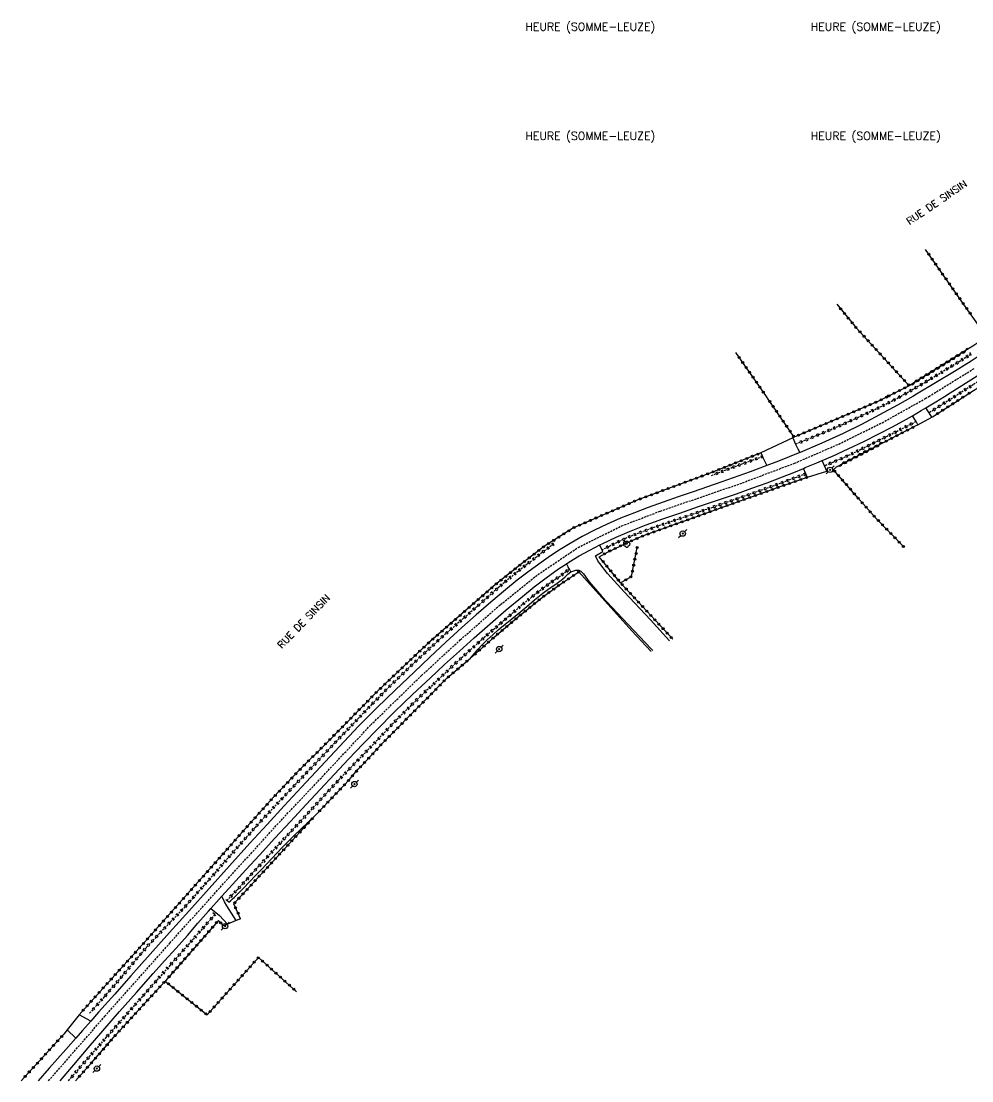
# Model space of a CAD drawing. Header units: millimetres. Extents: x 215000 to 216002, y 109000 to 110000.
# Drawn here: x 215320.5 to 215558, y 109000 to 109264.7 of the extents above; entities that cross this region are included whole.
import ezdxf
from ezdxf.enums import TextEntityAlignment as Align

# ---------------------------------------------------------------- set-up
doc = ezdxf.new("R2010")
doc.units = ezdxf.units.MM
doc.linetypes.add('DASHED', pattern=[0.75, 0.5, -0.25])
doc.layers.get('0').update_dxf_attribs({"linetype": 'CONTINUOUS'})
for name, color, linetype in [('W0001', 6, 'DASHED'), ('W0008', 7, 'CONTINUOUS'), ('W0017', 7, 'CONTINUOUS'), ('W0120', 7, 'CONTINUOUS'), ('W0211', 2, 'CONTINUOUS'), ('W0220', 5, 'DASHED'), ('W0300', 7, 'CONTINUOUS'), ('W0310', 3, 'CONTINUOUS'), ('W0322', 7, 'CONTINUOUS'), ('W0323', 7, 'CONTINUOUS'), ('W0330', 7, 'CONTINUOUS'), ('W0473', 7, 'CONTINUOUS'), ('W0980', 7, 'CONTINUOUS'), ('W0989', 7, 'CONTINUOUS')]:
    doc.layers.add(name, color=color, linetype=linetype)
doc.styles.get("Standard").update_dxf_attribs({"font": 'romans.shx', "width": 0.85})

# ---------------------------------------------------------------- blocks, each defined once
blk = doc.blocks.new('T300')
for p, q in [((-0.8, 0.51), (-0.86, 0.34)), ((-0.86, 0.34), (-0.86, 0.17)), ((-0.86, 0.17), (-0.74, 0.06)), ((-0.69, 0.63), (-0.8, 0.51)), ((-0.8, -0.06), (-0.74, 0.06)), ((-0.74, 0.06), (-0.69, 0.11)), ((-0.57, 0.69), (-0.69, 0.63)), ((-0.46, 0.69), (-0.57, 0.69)), ((-0.29, 0.63), (-0.46, 0.69)), ((-0.29, 0.63), (-0.17, 0.74)), ((-0.23, 0.57), (-0.29, 0.63)), ((-0.17, 0.74), (-0.06, 0.8)), ((-0.06, 0.8), (0.06, 0.8)), ((0.06, 0.8), (0.23, 0.74)), ((0.23, 0.74), (0.34, 0.63)), ((0.34, 0.63), (0.4, 0.51)), ((0.46, 0.46), (0.34, 0.46)), ((0.4, 0.51), (0.4, 0.46)), ((0.57, 0.4), (0.46, 0.46)), ((0.57, 0.4), (0.69, 0.29)), ((0.69, 0.29), (0.74, 0.17)), ((0.74, 0.06), (0.69, -0.17)), ((0.74, 0.17), (0.74, 0.06)), ((-0.8, -0.17), (-0.8, -0.06)), ((-0.8, -0.23), (-0.8, -0.17)), ((-0.74, -0.34), (-0.8, -0.23)), ((-0.69, -0.4), (-0.74, -0.34)), ((-0.51, -0.46), (-0.69, -0.4)), ((-0.4, -0.46), (-0.51, -0.46)), ((-0.4, -0.46), (-0.34, -0.46)), ((-0.34, -0.46), (-0.34, -0.4)), ((-0.34, -0.51), (-0.34, -0.46)), ((-0.29, -0.63), (-0.34, -0.51)), ((-0.17, -0.74), (-0.29, -0.63)), ((-0.06, -0.8), (-0.17, -0.74)), ((0.06, -0.8), (-0.06, -0.8)), ((0.17, -0.74), (0.06, -0.8)), ((0.23, -0.69), (0.17, -0.74)), ((0.29, -0.46), (0.23, -0.46)), ((0.29, -0.63), (0.23, -0.69)), ((0.46, -0.4), (0.29, -0.46)), ((0.34, -0.51), (0.29, -0.63)), ((0.34, -0.51), (0.34, -0.46)), ((0.57, -0.34), (0.46, -0.4)), ((0.63, -0.29), (0.57, -0.34)), ((0.69, -0.17), (0.63, -0.29))]:
    blk.add_line(p, q)
blk = doc.blocks.new('T473')
for p, q in [((-0.166667, 0.166667), (0.166667, -0.166667)), ((-0.166667, -0.166667), (0.166667, 0.166667)), ((0.500001, 0.500001), (1.000002, 1.000002)), ((-1.000002, -1.000002), (-0.500001, -0.500001))]:
    blk.add_line(p, q)
blk.add_ellipse((0, 0), major_axis=(0.471405, 0.471405), ratio=1, start_param=5.4977871438, end_param=11.780972451)
blk = doc.blocks.new('t220o')
at = {"color": 0, "linetype": 'Continuous'}
for p, q in [((-0.25, 0.25), (0.25, 0.25)), ((-0.25, -0.25), (0.25, -0.25))]:
    blk.add_line(p, q, dxfattribs=at)
blk = doc.blocks.new('t323o')
at = {"color": 0, "linetype": 'Continuous'}
for radius in [0.25, 0.15]:
    blk.add_circle((0, 0), radius, dxfattribs=at)
blk = doc.blocks.new('t310o')
at = {"color": 0, "linetype": 'Continuous'}
for centre, start, end in [((-0.5, 0.38), 216.8699, 323.1304), ((0.5, -0.37), 36.8699, 143.1303)]:
    blk.add_arc(centre, 0.625, start, end, dxfattribs=at)
blk = doc.blocks.new('t322o')
at = {"color": 0, "linetype": 'Continuous'}
for radius in [0.25, 0.15]:
    blk.add_circle((0, 0), radius, dxfattribs=at)

msp = doc.modelspace()

# ---------------------------------------------------------------- linework, layer by layer
at = {"layer": 'W0001'}
for points in [[(215547.25, 109171), (215558.69, 109178.06)], [(215327.32, 109000), (215341.39, 109016.15), (215357.61, 109034.42), (215372.25, 109050.64), (215385.83, 109065.55), (215395.64, 109075.92), (215407.82, 109088.93), (215420.47, 109101.25), (215430.14, 109110.15), (215440.22, 109118.99), (215449.55, 109126.49), (215459.6, 109133.27), (215470.51, 109138.65), (215480.16, 109142.35), (215500.01, 109149.17), (215513.69, 109154.3), (215524.73, 109159.1), (215535.57, 109164.43), (215546.33, 109170.44), (215547.25, 109171)]]:
    msp.add_lwpolyline(points, dxfattribs=at)
at = {"layer": 'W0008'}
for points in [[(215618.34, 109222.32), (215612.83, 109218.28), (215607.32, 109214.24), (215601.8, 109210.22), (215595.8, 109205.89), (215589.78, 109201.59), (215583.74, 109197.33), (215577.85, 109193.21), (215571.94, 109189.13), (215565.97, 109185.13), (215562.87, 109183.1), (215562.04, 109182.56), (215561.89, 109182.46), (215559.34, 109180.83), (215557.78, 109179.83), (215553.65, 109177.25), (215548.93, 109174.37), (215544.18, 109171.54), (215543.22, 109171)], [(215551.18, 109171), (215552.58, 109171.86), (215557.08, 109174.7), (215561.55, 109177.59), (215566, 109180.51), (215570.16, 109183.27), (215574.31, 109186.06), (215578.44, 109188.88), (215583.19, 109192.17), (215587.91, 109195.5), (215592.63, 109198.84), (215598.01, 109202.68), (215603.38, 109206.55), (215608.74, 109210.41), (215612.4, 109213.05), (215616.05, 109215.68), (215619.71, 109218.32)], [(215543.22, 109171), (215539.37, 109168.81), (215534.92, 109166.37), (215530.42, 109164), (215525.87, 109161.74), (215520.53, 109159.3), (215515.12, 109157.01), (215514.97, 109156.95), (215509.67, 109154.82), (215506.77, 109153.72), (215502.61, 109152.16), (215495.49, 109149.66), (215488.36, 109147.19), (215484.61, 109145.89), (215480.86, 109144.6), (215477.14, 109143.25), (215473.67, 109141.92), (215470.23, 109140.54), (215466.84, 109139.05), (215463.71, 109137.55), (215460.62, 109135.97), (215457.59, 109134.27), (215455.15, 109132.76), (215452.74, 109131.18), (215450.38, 109129.54), (215447.35, 109127.34), (215444.39, 109125.05), (215441.46, 109122.7), (215437.78, 109119.62), (215434.17, 109116.44), (215430.59, 109113.23), (215426.56, 109109.57), (215422.58, 109105.86), (215418.62, 109102.12), (215413.96, 109097.65), (215409.33, 109093.15), (215404.77, 109088.58), (215399.97, 109083.57), (215395.24, 109078.48), (215390.52, 109073.38), (215386.2, 109068.72), (215381.9, 109064.04), (215377.61, 109059.36), (215372.5, 109053.72), (215367.41, 109048.07), (215362.33, 109042.41), (215357.49, 109037.03), (215352.66, 109031.64), (215347.84, 109026.24), (215343.82, 109021.68), (215339.81, 109017.12), (215337.86, 109014.9), (215335.8, 109012.55), (215334.14, 109010.67), (215331.65, 109007.84), (215327.49, 109003.13), (215324.72, 109000)], [(215330.2, 109000), (215333.62, 109003.98), (215337.21, 109008.25), (215340.83, 109012.5), (215345.01, 109017.28), (215349.23, 109022.03), (215353.45, 109026.77), (215356.29, 109029.96), (215359.14, 109033.14), (215361.98, 109036.34), (215364.62, 109039.37), (215367.27, 109042.4), (215367.87, 109043.09), (215369.93, 109045.42), (215370.57, 109046.13), (215373.26, 109049.09), (215376.62, 109052.73), (215379.98, 109056.37), (215383.86, 109060.6), (215387.74, 109064.82), (215391.64, 109069.04), (215395.17, 109072.81), (215398.71, 109076.58), (215402.27, 109080.33), (215405.93, 109084.17), (215409.62, 109087.99), (215413.35, 109091.76), (215416.41, 109094.74), (215419.49, 109097.7), (215422.61, 109100.62), (215426.26, 109104), (215429.95, 109107.34), (215433.67, 109110.65), (215437.64, 109114.16), (215441.63, 109117.64), (215445.71, 109121.02), (215448.65, 109123.39), (215451.63, 109125.71), (215454.7, 109127.91), (215456.67, 109129.18), (215457.25, 109129.56), (215459.86, 109131.13), (215462.51, 109132.61), (215465.05, 109133.9), (215465.77, 109134.27), (215469.1, 109135.8), (215472.46, 109137.25), (215476.59, 109138.88), (215480.78, 109140.38), (215484.98, 109141.86), (215489.7, 109143.48), (215494.44, 109145.07), (215499.17, 109146.69), (215503.01, 109148.05), (215506.85, 109149.44), (215510.66, 109150.89), (215513.52, 109152.03), (215515.91, 109153.01), (215516.37, 109153.2), (215519.21, 109154.4), (215520.58, 109154.99), (215523.15, 109156.11), (215527.08, 109157.88), (215530.96, 109159.72), (215534.57, 109161.53), (215538.15, 109163.4), (215541.69, 109165.34), (215543.16, 109166.18), (215545.35, 109167.45), (215546.52, 109168.15), (215548.98, 109169.64), (215551.18, 109171)]]:
    msp.add_lwpolyline(points, dxfattribs=at)
at = {"layer": 'W0017'}
for points in [[(215465.24, 109133.42), (215465.05, 109133.9)], [(215482.41, 109109.9), (215477.67, 109115.14), (215471.12, 109122.18), (215466.97, 109126.79), (215465.03, 109129.22), (215464.5, 109129.93), (215463.99, 109131.2), (215465.81, 109132.24)], [(215456.67, 109129.18), (215457.15, 109128.31)], [(215457.77, 109127.19), (215459.07, 109127.62), (215459.82, 109127.61), (215460.27, 109127.36), (215460.92, 109126.63), (215462.39, 109124.68), (215465.55, 109121.02), (215470.72, 109115.51), (215477.83, 109107.93), (215478.26, 109107.49)], [(215374.19, 109040.03), (215371.83, 109043.69), (215371.27, 109044.69), (215370.57, 109046.13)], [(215367.87, 109043.09), (215369.98, 109041.33), (215371.97, 109039.11)], [(215337.86, 109014.9), (215334.93, 109016.52)], [(215331.98, 109012.76), (215334.14, 109010.67)]]:
    msp.add_lwpolyline(points, dxfattribs=at)
at = {"layer": 'W0120'}
for points in [[(215557.88, 109181.18), (215557.69, 109181.52), (215557.44, 109181.97)], [(215547.97, 109165.82), (215547.31, 109166.88), (215546.52, 109168.15)], [(215544.51, 109163.93), (215544.05, 109164.69), (215543.16, 109166.18)], [(215513.24, 109160.66), (215513.96, 109159.09), (215514.49, 109157.91), (215514.97, 109156.95)], [(215505.27, 109156.88), (215505.65, 109155.98), (215505.75, 109155.76), (215506.77, 109153.72)], [(215521.76, 109152.33), (215521.19, 109153.62), (215520.58, 109154.99)], [(215516.9, 109150.79), (215516.53, 109151.63), (215515.91, 109153.01)], [(215465.81, 109132.24), (215465.61, 109132.64), (215465.24, 109133.42)], [(215457.77, 109127.19), (215457.43, 109127.81), (215457.15, 109128.31)], [(215372.31, 109044.64), (215371.87, 109045.04), (215371.61, 109045.26)], [(215369.13, 109041.24), (215368.82, 109041.53), (215368.35, 109041.97)]]:
    msp.add_lwpolyline(points, dxfattribs=at)
at = {"layer": 'W0211'}
for points in [[(215432.74, 109105.63), (215433.68, 109106.73), (215434.63, 109107.82), (215435.61, 109108.89), (215436.92, 109110.19), (215438.28, 109111.44), (215439.66, 109112.67), (215441.35, 109114.08), (215443.06, 109115.45), (215444.77, 109116.83), (215446.76, 109118.5), (215448.74, 109120.19), (215450.76, 109121.82), (215452.4, 109122.99), (215454.07, 109124.12), (215455.68, 109125.34), (215456.39, 109125.94), (215457.08, 109126.57), (215457.77, 109127.19)], [(215372.31, 109044.64), (215372.8, 109045.04), (215373.28, 109045.45), (215373.76, 109045.86), (215374.54, 109046.61), (215375.29, 109047.38), (215376.04, 109048.16), (215377.51, 109049.68), (215378.96, 109051.2), (215380.42, 109052.73), (215383.08, 109055.55), (215385.75, 109058.37), (215388.47, 109061.14), (215390.3, 109062.89), (215392.14, 109064.62), (215393.99, 109066.35)]]:
    msp.add_lwpolyline(points, dxfattribs=at)
at = {"layer": 'W0220'}
for points in [[(215618.01, 109215.34), (215614.92, 109213.09), (215611.84, 109210.83), (215608.74, 109208.58), (215604.68, 109205.66), (215600.61, 109202.77), (215596.52, 109199.89), (215591.4, 109196.32), (215586.27, 109192.77), (215581.14, 109189.22), (215577.19, 109186.44), (215573.25, 109183.66), (215569.27, 109180.93), (215565.65, 109178.57), (215562, 109176.24), (215558.35, 109173.93), (215554.67, 109171.57), (215553.77, 109171)], [(215540.12, 109171), (215541.7, 109171.9), (215543.59, 109172.99), (215545.39, 109174.04), (215547.19, 109175.1), (215548.98, 109176.18), (215551.89, 109177.95), (215554.79, 109179.73), (215557.69, 109181.52)], [(215513.96, 109159.09), (215516.85, 109160.28), (215519.74, 109161.47), (215522.63, 109162.69), (215525.64, 109164.01), (215528.65, 109165.37), (215531.64, 109166.76), (215533.74, 109167.74), (215535.83, 109168.74), (215537.9, 109169.79), (215539.81, 109170.83), (215540.12, 109171)], [(215553.77, 109171), (215550.99, 109169.23), (215547.31, 109166.88)], [(215544.05, 109164.69), (215541.57, 109163.43), (215539.08, 109162.17), (215536.59, 109160.91), (215533.43, 109159.32), (215530.27, 109157.73), (215527.08, 109156.2), (215525.12, 109155.33), (215523.16, 109154.47), (215521.19, 109153.62)], [(215492.9, 109151.26), (215494.61, 109151.92), (215496.33, 109152.57), (215498.05, 109153.23), (215500.58, 109154.16), (215503.12, 109155.07), (215505.65, 109155.98)], [(215516.53, 109151.63), (215514.08, 109150.73), (215511.63, 109149.82), (215509.18, 109148.92), (215504.92, 109147.38), (215500.65, 109145.87), (215496.38, 109144.38), (215493.2, 109143.27), (215490.02, 109142.18), (215486.83, 109141.08), (215483.87, 109140.06), (215480.9, 109139.05), (215477.94, 109138), (215476.34, 109137.43), (215474.75, 109136.85), (215473.17, 109136.23), (215471.58, 109135.54), (215470.01, 109134.81), (215468.45, 109134.06), (215467.5, 109133.59), (215466.56, 109133.12), (215465.61, 109132.64)], [(215453.54, 109134.17), (215452.08, 109133.07), (215450.62, 109131.96), (215449.17, 109130.85), (215446.88, 109129.07), (215444.59, 109127.28), (215442.33, 109125.46), (215439.61, 109123.14), (215436.93, 109120.77), (215434.25, 109118.39), (215431, 109115.56), (215427.75, 109112.73), (215424.54, 109109.87), (215420.12, 109105.82), (215415.76, 109101.7), (215411.47, 109097.51), (215408.1, 109094.09), (215404.77, 109090.63), (215401.46, 109087.16), (215397.34, 109082.86), (215393.23, 109078.54), (215389.13, 109074.22), (215385.71, 109070.6), (215382.3, 109066.98), (215378.92, 109063.32), (215375.5, 109059.5), (215372.12, 109055.64), (215368.73, 109051.79), (215366.07, 109048.78), (215363.41, 109045.77), (215360.71, 109042.78), (215357.72, 109039.62), (215354.7, 109036.5), (215351.73, 109033.32), (215348.78, 109029.9), (215345.89, 109026.43), (215342.97, 109022.99), (215341.16, 109020.94), (215339.34, 109018.9), (215337.52, 109016.86)], [(215457.43, 109127.81), (215456.62, 109127.2), (215455.82, 109126.59), (215455, 109126), (215454.16, 109125.4), (215453.3, 109124.82), (215452.46, 109124.23), (215450.95, 109123.12), (215449.46, 109121.99), (215447.98, 109120.83), (215445.71, 109118.98), (215443.49, 109117.07), (215441.27, 109115.15), (215438.71, 109112.96), (215436.17, 109110.75), (215433.64, 109108.52), (215430.69, 109105.85), (215427.76, 109103.16), (215424.85, 109100.45), (215421.36, 109097.15), (215417.9, 109093.82), (215414.49, 109090.44), (215411.98, 109087.84), (215409.49, 109085.22), (215407, 109082.6), (215404.62, 109080.14), (215402.23, 109077.69), (215399.86, 109075.22), (215396.75, 109071.91), (215393.68, 109068.58), (215390.61, 109065.24), (215387.69, 109062.12), (215384.78, 109059), (215381.88, 109055.86), (215379.88, 109053.67), (215377.88, 109051.47), (215375.88, 109049.28), (215374.55, 109047.86), (215373.21, 109046.45), (215371.87, 109045.04)], [(215368.82, 109041.53), (215366.17, 109038.51), (215363.52, 109035.5), (215360.86, 109032.49), (215357.66, 109028.88), (215354.44, 109025.27), (215351.23, 109021.67), (215348.05, 109018.08), (215344.89, 109014.48), (215341.72, 109010.88), (215337.62, 109006.2), (215333.53, 109001.52), (215332.2, 109000)]]:
    msp.add_lwpolyline(points, dxfattribs=at)
at = {"layer": 'W0310'}
for points in [[(215557.41, 109183.02), (215542.36, 109173.68)], [(215524.19, 109153.39), (215535.26, 109159.15)]]:
    msp.add_lwpolyline(points, dxfattribs=at)
at = {"layer": 'W0322'}
msp.add_lwpolyline([(215393.99, 109066.35), (215402.58, 109075.4), (215403.06, 109076), (215404.68, 109077.88), (215405.62, 109078.83), (215410.72, 109084.33), (215421.39, 109095.07), (215426.81, 109100.59), (215432.74, 109105.63)], dxfattribs=at)
at = {"layer": 'W0323'}
for points in [[(215561.71, 109185.91), (215556.58, 109193.15), (215548.87, 109204.13), (215546.39, 109207.73)], [(215556.03, 109171), (215557.69, 109172.07), (215564.97, 109176.59), (215572.71, 109181.71), (215582.64, 109188.57), (215586.82, 109191.56), (215595.77, 109197.79), (215606.91, 109205.65), (215608.66, 109206.92)], [(215524.24, 109194.02), (215529.17, 109188.07), (215542.36, 109173.68), (215536.99, 109171)], [(215506.64, 109171), (215501.08, 109178.99), (215499.01, 109181.94)], [(215536.99, 109171), (215534.45, 109169.73), (215513.58, 109160.82), (215507.1, 109170.35), (215506.64, 109171)], [(215548.17, 109165.93), (215556.03, 109171)], [(215535.26, 109159.15), (215543.94, 109163.62)], [(215505.27, 109156.88), (215493.01, 109152.02), (215474.5, 109145.14), (215465.96, 109141.45), (215458.42, 109138.15), (215451.23, 109133.59), (215445.43, 109129.17), (215438.94, 109123.97), (215422.14, 109109.33), (215409.64, 109097.53), (215396.79, 109084.47), (215389.91, 109077.59), (215383.45, 109070.76), (215377.62, 109064.31), (215371.36, 109057.19), (215351.37, 109034.72), (215334.93, 109016.52)], [(215541.05, 109133.31), (215534.01, 109140.6), (215529.56, 109145.59), (215523.41, 109152.69), (215524.19, 109153.39)], [(215464.89, 109130.9), (215467.09, 109132.19), (215473.27, 109135.07), (215475.94, 109136.21), (215489.67, 109141.15), (215510.6, 109148.65), (215516.9, 109150.79)], [(215470.22, 109124.44), (215472.91, 109126), (215474.39, 109133.24)], [(215483.26, 109110.33), (215470.28, 109124.36), (215470.22, 109124.44), (215464.89, 109130.9)], [(215432.74, 109105.63), (215438.63, 109110.85), (215444.33, 109115.64), (215450.73, 109120.86), (215455.5, 109124.31), (215459.82, 109127.17)], [(215375.29, 109040.5), (215373.56, 109044.19), (215393.99, 109066.35)], [(215371, 109038.7), (215369.77, 109040.06), (215356.41, 109024.88)], [(215334.07, 109000), (215338, 109004.46), (215344.1, 109011.45), (215356.41, 109024.88), (215366.92, 109016.5), (215379.76, 109030.83), (215389.27, 109022.26)], [(215331.09, 109011.62), (215320.46, 109000)]]:
    msp.add_lwpolyline(points, dxfattribs=at)
at = {"layer": 'W0330'}
for points in [[(215561.71, 109185.91), (215560.47, 109185.08), (215558.23, 109183.57), (215557.41, 109183.02)], [(215543.94, 109163.62), (215544.51, 109163.93), (215547.97, 109165.82), (215548.17, 109165.93)], [(215513.58, 109160.82), (215513.24, 109160.66), (215505.27, 109156.88)], [(215516.9, 109150.79), (215521.76, 109152.33)], [(215477.84, 109107.25), (215473.03, 109112.46), (215464.01, 109122.42), (215459.82, 109127.17)], [(215375.29, 109040.5), (215374.19, 109040.03), (215371.97, 109039.11), (215371, 109038.7)], [(215334.93, 109016.52), (215331.98, 109012.76), (215331.09, 109011.62)]]:
    msp.add_lwpolyline(points, dxfattribs=at)

# ---------------------------------------------------------------- block references
at = {"layer": 'W0220'}
for p, rotation in [((215555.58, 109180.22), 31.67029271993441), ((215556.85, 109181.01), 31.67029271993441), ((215551.75, 109177.86), 31.27810581996043), ((215553.02, 109178.64), 31.67912331073233), ((215554.3, 109179.43), 31.67912331073233), ((215546.61, 109174.76), 30.62968785820496), ((215547.9, 109175.53), 30.87438628917674), ((215549.18, 109176.3), 31.27810581996043), ((215550.46, 109177.08), 31.27810581996043), ((215542.72, 109172.49), 29.99656403102541), ((215544.02, 109173.24), 30.24853756609319), ((215545.32, 109174), 30.24853756609319), ((215556.3, 109172.62), 212.5909503895035), ((215557.56, 109173.42), 212.5909503895035), ((215537.24, 109169.46), 26.80810933129462), ((215538.57, 109170.16), 28.46320792280254), ((215539.89, 109170.87), 29.58155283495224), ((215541.42, 109171.74), 29.58155283538915), ((215552.37, 109170.1), 212.550709597982), ((215553.63, 109170.91), 212.550709597982), ((215555.03, 109171.81), 212.5909503895035), ((215531.84, 109166.85), 25.18403181000926), ((215533.2, 109167.49), 25.18403181000926), ((215534.55, 109168.13), 25.59290602672445), ((215535.91, 109168.78), 26.80810933129462), ((215548.57, 109167.68), 212.5436497665652), ((215549.84, 109168.49), 212.5436497665652), ((215551.1, 109169.3), 212.550709597982), ((215526.39, 109164.35), 24.28717746444127), ((215527.76, 109164.96), 24.28717746444127), ((215529.12, 109165.59), 24.90139065172673), ((215530.48, 109166.22), 24.90139065172673), ((215542.79, 109164.05), 206.8959713000806), ((215520.89, 109161.95), 22.93404673617981), ((215522.27, 109162.54), 22.93404673617981), ((215523.65, 109163.13), 23.69604813986886), ((215525.02, 109163.74), 23.69604813986886), ((215538.78, 109162.02), 206.7580893314074), ((215540.12, 109162.7), 206.9142992771733), ((215541.46, 109163.38), 206.9142992771733), ((215515.35, 109159.66), 22.37615050592938), ((215516.73, 109160.23), 22.37615050592938), ((215518.12, 109160.8), 22.38610937803995), ((215519.51, 109161.37), 22.38610937803995), ((215533.43, 109159.31), 206.6446989931517), ((215534.76, 109159.99), 206.8474724742235), ((215536.1, 109160.67), 206.8474724742235), ((215537.44, 109161.34), 206.7580893314074), ((215528.04, 109156.66), 205.5580591037079), ((215529.4, 109157.31), 205.5580591037079), ((215530.75, 109157.97), 206.6446989931517), ((215532.09, 109158.64), 206.6446989931517), ((215499.92, 109153.91), 20.1881481814735), ((215501.32, 109154.42), 19.80527132969278), ((215502.74, 109154.93), 19.80527132969278), ((215504.15, 109155.44), 19.80527132940198), ((215505.56, 109155.95), 19.80527132940198), ((215522.57, 109154.21), 203.5038937317103), ((215523.94, 109154.81), 203.5038937316639), ((215525.32, 109155.41), 204.1497471550122), ((215526.69, 109156.03), 204.1497471550122), ((215494.3, 109151.8), 20.9904830362994), ((215495.7, 109152.33), 21.00166195777876), ((215497.1, 109152.87), 20.72398190336008), ((215498.51, 109153.39), 20.1881481814735), ((215514.77, 109150.98), 200.3299971388247), ((215516.17, 109151.5), 200.3299971388247), ((215507.72, 109148.39), 199.8036388583777), ((215509.14, 109148.9), 199.8036388583777), ((215510.54, 109149.42), 200.1630867822894), ((215511.95, 109149.94), 200.3223748469577), ((215513.36, 109150.46), 200.3223748469577), ((215500.66, 109145.88), 199.4912675819859), ((215502.07, 109146.38), 199.4912675819859), ((215503.49, 109146.88), 199.4912675819859), ((215504.9, 109147.38), 199.4912675819859), ((215506.31, 109147.89), 199.8036388583777), ((215492.16, 109142.91), 199.0217215026057), ((215493.58, 109143.4), 199.1510414735468), ((215495, 109143.9), 199.1510414735468), ((215496.41, 109144.39), 199.3073653236631), ((215497.83, 109144.88), 199.3073653236631), ((215499.24, 109145.38), 199.3073653236631), ((215485.07, 109140.47), 198.9029184648178), ((215486.49, 109140.96), 198.9029184648178), ((215487.91, 109141.45), 199.027271306043), ((215489.33, 109141.94), 199.027271306043), ((215490.74, 109142.43), 199.0217215026057), ((215477.98, 109138.02), 199.4633426837477), ((215479.4, 109138.52), 199.4633426837477), ((215480.81, 109139.01), 199.4633426837477), ((215482.23, 109139.5), 198.9029184652416), ((215483.65, 109139.99), 198.9029184652416), ((215471.01, 109135.27), 204.9369273336921), ((215472.38, 109135.88), 203.5117741640995), ((215473.76, 109136.46), 201.4252937977401), ((215475.16, 109137), 199.9917479848093), ((215476.57, 109137.51), 199.7037154825757), ((215452.11, 109133.09), 217.2208628089739), ((215453.31, 109134), 217.2208628089739), ((215466.96, 109133.32), 206.6620803472074), ((215468.3, 109133.98), 206.1769400631699), ((215469.65, 109134.63), 205.7066408010169), ((215448.54, 109130.35), 217.679329306623), ((215449.72, 109131.27), 217.4463449178716), ((215450.92, 109132.18), 217.2458077004769), ((215444.98, 109127.59), 218.0862528710497), ((215446.17, 109128.52), 218.0862528710497), ((215447.35, 109129.44), 217.679329306623), ((215456.82, 109127.35), 216.949333217309), ((215441.5, 109124.75), 220.4310460211446), ((215442.65, 109125.71), 218.9281344844086), ((215443.81, 109126.65), 218.9281344844086), ((215453.16, 109124.72), 214.9056698384509), ((215454.4, 109125.57), 214.9829285162749), ((215455.62, 109126.45), 216.2904835779139), ((215438.1, 109121.8), 221.5218388378271), ((215439.22, 109122.79), 221.5218388378271), ((215440.36, 109123.77), 220.4310460211446), ((215449.54, 109122.05), 217.2981549737497), ((215450.73, 109122.96), 217.2981549737497), ((215451.94, 109123.85), 216.2456119672561), ((215435.85, 109119.81), 221.5458071952198), ((215436.97, 109120.8), 221.5218388378271), ((215446.03, 109119.24), 219.3224224342227), ((215447.19, 109120.19), 219.3224224342227), ((215448.36, 109121.13), 218.0816135929664), ((215432.47, 109116.84), 221.0383172136967), ((215433.6, 109117.83), 221.0383172136967), ((215434.73, 109118.82), 221.5458071952198), ((215443.75, 109117.29), 220.5737394278794), ((215444.89, 109118.27), 220.5737394278794), ((215429.08, 109113.89), 221.0671037277319), ((215430.21, 109114.87), 221.0671037277319), ((215431.34, 109115.86), 221.0383172136967), ((215440.34, 109114.35), 220.6916635531885), ((215441.47, 109115.33), 220.8090330662698), ((215442.61, 109116.31), 220.8090330662698), ((215426.82, 109111.91), 221.6688839158982), ((215427.95, 109112.9), 221.0671037277319), ((215436.93, 109111.41), 220.9828798900412), ((215438.07, 109112.39), 220.9828798900412), ((215439.2, 109113.38), 220.6916635531885), ((215423.48, 109108.9), 222.533336747217), ((215424.58, 109109.91), 221.6688839158982), ((215425.7, 109110.91), 221.6688839158982), ((215433.56, 109108.44), 222.0439759651048), ((215434.68, 109109.43), 221.4386660906839), ((215435.8, 109110.42), 221.4386660906839), ((215420.16, 109105.86), 222.533336747217), ((215421.27, 109106.87), 222.533336747217), ((215422.37, 109107.88), 222.533336747217), ((215431.33, 109106.43), 222.0439759651048), ((215432.44, 109107.43), 222.0439759651048), ((215417.98, 109103.8), 223.3649664246622), ((215419.07, 109104.83), 223.3649664246622), ((215428.01, 109103.39), 222.5856499573469), ((215429.11, 109104.4), 222.5856499573469), ((215430.22, 109105.42), 222.5856499573469), ((215414.72, 109100.69), 224.3040246452526), ((215415.8, 109101.74), 223.3649664246622), ((215416.89, 109102.77), 223.3649664246622), ((215425.81, 109101.34), 223.0229591908132), ((215426.91, 109102.37), 223.0229591908132), ((215412.58, 109098.59), 224.3040246452526), ((215413.65, 109099.64), 224.3040246452526), ((215422.54, 109098.26), 223.3552337182371), ((215423.63, 109099.29), 223.3552337182371), ((215424.72, 109100.32), 223.3552337182371), ((215409.4, 109095.41), 225.413772202001), ((215410.45, 109096.48), 225.413772202001), ((215411.5, 109097.55), 224.3040246452526), ((215420.36, 109096.19), 223.8783504809105), ((215421.45, 109097.23), 223.3552337182371), ((215407.3, 109093.26), 226.1736181984312), ((215408.34, 109094.34), 225.413772202001), ((215417.13, 109093.06), 224.76379965606), ((215418.2, 109094.11), 223.8783504809105), ((215419.28, 109095.15), 223.8783504809105), ((215404.19, 109090.02), 226.3000347452632), ((215405.22, 109091.1), 226.1736181984312), ((215406.26, 109092.18), 226.1736181984312), ((215415, 109090.95), 224.76379965606), ((215416.07, 109092), 224.76379965606), ((215402.11, 109087.85), 226.3000347452632), ((215403.15, 109088.93), 226.3000347452632), ((215411.86, 109087.72), 226.6032800646365), ((215412.9, 109088.8), 225.930736228563), ((215413.95, 109089.88), 225.930736228563), ((215399, 109084.6), 226.2376792315746), ((215400.04, 109085.68), 226.2376792315746), ((215401.08, 109086.76), 226.2376792315746), ((215409.8, 109085.54), 226.6032800646365), ((215410.83, 109086.63), 226.6032800646365), ((215396.93, 109082.43), 226.4008284336472), ((215397.97, 109083.51), 226.2376792315746), ((215406.7, 109082.28), 225.8639278902424), ((215407.74, 109083.37), 226.4463858756883), ((215408.77, 109084.46), 226.4463858756883), ((215394.86, 109080.26), 226.4008284336472), ((215395.89, 109081.34), 226.4008284336472), ((215404.61, 109080.13), 225.7455960245065), ((215405.65, 109081.21), 225.8639278902424), ((215391.76, 109076.99), 226.5573432478979), ((215392.79, 109078.08), 226.5573432478979), ((215393.83, 109079.17), 226.4008284336472), ((215401.47, 109076.9), 226.1005685042784), ((215402.52, 109077.98), 225.7455960245065), ((215403.56, 109079.06), 225.7455960245065), ((215389.7, 109074.81), 226.5573432478979), ((215390.73, 109075.9), 226.5573432478979), ((215399.4, 109074.74), 226.867193642882), ((215400.43, 109075.82), 226.1005685042784), ((215386.6, 109071.55), 226.5710265774756), ((215387.64, 109072.64), 226.5710265774756), ((215388.67, 109073.72), 226.5710265774756), ((215396.33, 109071.45), 227.3413136272461), ((215397.35, 109072.55), 226.867193642882), ((215398.38, 109073.64), 226.867193642882), ((215384.55, 109069.36), 226.7258430091951), ((215385.57, 109070.46), 226.7258430091951), ((215394.29, 109069.24), 227.3413136272461), ((215395.31, 109070.35), 227.3413136272461), ((215381.47, 109066.08), 227.2632842051453), ((215382.49, 109067.18), 226.7258430091951), ((215383.52, 109068.27), 226.7258430091951), ((215392.26, 109067.04), 227.3048886526468), ((215393.28, 109068.14), 227.3048886526468), ((215379.43, 109063.88), 227.2632842051453), ((215380.45, 109064.98), 227.2632842051453), ((215389.2, 109063.74), 227.0017376756225), ((215390.22, 109064.83), 227.0017376756225), ((215391.24, 109065.93), 227.3048886526468), ((215377.42, 109061.65), 228.1780769096379), ((215378.42, 109062.77), 228.1780769096379), ((215387.16, 109061.54), 226.9638200418715), ((215388.18, 109062.64), 227.0017376756225), ((215374.44, 109058.29), 228.7468188972917), ((215375.42, 109059.41), 228.7468188972917), ((215376.42, 109060.53), 228.1780769096379), ((215384.09, 109058.25), 227.2011399570864), ((215385.11, 109059.35), 226.9638200418715), ((215386.13, 109060.45), 226.9638200418715), ((215372.46, 109056.03), 228.7468188972917), ((215373.45, 109057.16), 228.7468188972917), ((215382.05, 109056.05), 227.2011399570864), ((215383.07, 109057.15), 227.2011399570864), ((215370.48, 109053.78), 228.6679901982234), ((215371.47, 109054.9), 228.6679901982234), ((215380.03, 109053.83), 227.6769561613206), ((215381.04, 109054.94), 227.6769561613206), ((215367.5, 109050.4), 228.5593630631824), ((215368.49, 109051.52), 228.5593630631824), ((215369.49, 109052.65), 228.6679901982234), ((215377, 109050.5), 227.4314231784784), ((215378.01, 109051.61), 227.8262831339787), ((215379.02, 109052.72), 227.8262831339787), ((215365.52, 109048.15), 228.4977859376309), ((215366.51, 109049.28), 228.5593630631824), ((215374.96, 109048.3), 226.8315084080821), ((215375.98, 109049.4), 227.4314231784784), ((215363.53, 109045.9), 228.4977859376309), ((215364.52, 109047.03), 228.4977859376309), ((215372.9, 109046.13), 226.5605233708003), ((215373.93, 109047.21), 226.5402857002843), ((215360.51, 109042.57), 226.5748410852281), ((215361.52, 109043.68), 227.9132256623336), ((215362.52, 109044.79), 227.9132256623336), ((215358.45, 109040.39), 226.5748410852281), ((215359.48, 109041.48), 226.5748410852281), ((215367.91, 109040.5), 228.7160737605782), ((215355.33, 109037.15), 225.9410234821479), ((215356.37, 109038.23), 225.9410234821479), ((215357.41, 109039.3), 225.9410234821479), ((215364.94, 109037.12), 228.7147661858402), ((215365.93, 109038.25), 228.7147661858402), ((215366.92, 109039.37), 228.7160737605782), ((215353.27, 109034.97), 226.9948473367341), ((215354.29, 109036.06), 226.9948473367341), ((215362.96, 109034.87), 228.6046584241607), ((215363.95, 109035.99), 228.7147661858402), ((215351.24, 109032.75), 229.1674532240463), ((215352.24, 109033.87), 226.9948473367341), ((215360.98, 109032.62), 228.6046584241607), ((215361.97, 109033.74), 228.6046584241607), ((215348.31, 109029.34), 230.2545214036809), ((215349.28, 109030.48), 229.1674532240463), ((215350.26, 109031.62), 229.1674532240463), ((215357.99, 109029.25), 228.3753304367694), ((215358.99, 109030.37), 228.3753304367694), ((215359.98, 109031.49), 228.3753304367694), ((215346.39, 109027.03), 230.2545214036809), ((215347.35, 109028.19), 230.2545214036809), ((215355.99, 109027.01), 228.2403325043248), ((215356.99, 109028.13), 228.2403325043248), ((215344.46, 109024.74), 229.687658565449), ((215345.43, 109025.88), 229.687658565449), ((215354, 109024.77), 228.3329560923629), ((215354.99, 109025.89), 228.2403325043248), ((215341.51, 109021.34), 228.5735613280389), ((215342.51, 109022.46), 228.5735613280389), ((215343.49, 109023.6), 229.687658565449), ((215351.01, 109021.41), 228.5093846874295), ((215352, 109022.53), 228.3329560923629), ((215353, 109023.65), 228.3329560923629), ((215339.52, 109019.1), 228.2307713733643), ((215340.52, 109020.22), 228.2307713733643), ((215349.02, 109019.16), 228.5093846874295), ((215350.01, 109020.29), 228.5093846874295), ((215338.52, 109017.98), 228.2324417997756), ((215346.04, 109015.79), 228.5947888196713), ((215347.03, 109016.92), 228.5947888196713), ((215348.02, 109018.04), 228.5947888196713), ((215344.06, 109013.54), 228.6532994379637), ((215345.05, 109014.67), 228.5947888196713), ((215342.07, 109011.29), 228.6532994379637), ((215343.07, 109012.41), 228.6532994379637), ((215339.11, 109007.9), 228.7872112111861), ((215340.1, 109009.03), 228.7872112111861), ((215341.09, 109010.16), 228.7872112111861), ((215337.13, 109005.65), 228.8651977259987), ((215338.12, 109006.77), 228.7872112111861), ((215335.16, 109003.39), 228.8651977259987), ((215336.15, 109004.52), 228.8651977259987), ((215333.19, 109001.13), 228.7412875183821), ((215334.17, 109002.26), 228.8651977259987)]:
    msp.add_blockref('t220o', p, dxfattribs=dict(at, rotation=rotation))
at = {"layer": 'W0300', "rotation": 359.9999899820874}
msp.add_blockref('T300', (215471.78, 109134.06), dxfattribs=at)
at = {"layer": 'W0310'}
for p, rotation in [((215556.38, 109182.38), 211.809250099795), ((215552.55, 109180.01), 211.809250099795), ((215553.83, 109180.8), 211.809250099795), ((215555.1, 109181.59), 211.809250099795), ((215548.73, 109177.63), 211.809250099795), ((215550, 109178.42), 211.809250099795), ((215551.28, 109179.22), 211.809250099795), ((215543.63, 109174.47), 211.809250099795), ((215544.9, 109175.26), 211.809250099795), ((215546.18, 109176.05), 211.809250099795), ((215547.45, 109176.84), 211.809250099795), ((215534.84, 109158.93), 27.46693269087359), ((215529.51, 109156.16), 27.46693269087359), ((215530.84, 109156.85), 27.46693269087359), ((215532.17, 109157.54), 27.46693269087359), ((215533.51, 109158.23), 27.46693269087359), ((215525.52, 109154.08), 27.46693269087359), ((215526.85, 109154.78), 27.46693269087359), ((215528.18, 109155.47), 27.46693269087359)]:
    msp.add_blockref('t310o', p, dxfattribs=dict(at, rotation=rotation))
at = {"layer": 'W0322'}
for p, rotation in [((215430.67, 109103.87), 40.37351934664696), ((215431.81, 109104.84), 40.37351934664696), ((215427.24, 109100.95), 40.37351934664696), ((215428.39, 109101.93), 40.37351934664696), ((215429.53, 109102.9), 40.37351934664696), ((215425.11, 109098.85), 45.50258166674709), ((215426.16, 109099.92), 45.50258166674709), ((215421.95, 109095.64), 45.50258166674709), ((215423, 109096.71), 45.50258166674709), ((215424.05, 109097.78), 45.50258166674709), ((215419.84, 109093.51), 45.18727541476434), ((215420.9, 109094.57), 45.18727541476434), ((215416.67, 109090.32), 45.18727541476434), ((215417.73, 109091.38), 45.18727541476434), ((215418.78, 109092.45), 45.18727541476434), ((215414.55, 109088.19), 45.18727541476434), ((215415.61, 109089.25), 45.18727541476434), ((215411.38, 109085), 45.18727541476434), ((215412.44, 109086.06), 45.18727541476434), ((215413.5, 109087.13), 45.18727541476434), ((215409.32, 109082.82), 47.16872546368035), ((215410.34, 109083.92), 47.16872546368035), ((215406.26, 109079.52), 47.16872546368035), ((215407.28, 109080.62), 47.16872546368035), ((215408.3, 109081.72), 47.16872546368035), ((215404.21, 109077.33), 49.27371476007627), ((215405.23, 109078.43), 45.3947182567554), ((215402.25, 109075.06), 46.51726358147312), ((215403.23, 109076.19), 49.27371476007627), ((215399.16, 109071.79), 46.51726358147312), ((215400.19, 109072.88), 46.51726358147312), ((215401.22, 109073.97), 46.51726358147312), ((215397.09, 109069.62), 46.51726358147312), ((215398.12, 109070.71), 46.51726358147312), ((215395.03, 109067.44), 46.51726358147312), ((215396.06, 109068.53), 46.51726358147312)]:
    msp.add_blockref('t322o', p, dxfattribs=dict(at, rotation=rotation))
at = {"layer": 'W0323'}
for p, rotation in [((215547.24, 109206.5), 124.6116698136913), ((215548.09, 109205.26), 124.6116698136913), ((215548.94, 109204.03), 125.0529232364858), ((215549.8, 109202.8), 125.0529232364858), ((215550.67, 109201.57), 125.0529232364858), ((215551.53, 109200.35), 125.0529232364858), ((215552.39, 109199.12), 125.0529232364858), ((215553.25, 109197.89), 125.0529232364858), ((215554.11, 109196.66), 125.0529232364858), ((215554.97, 109195.43), 125.0529232364858), ((215555.83, 109194.21), 125.0529232364858), ((215525.2, 109192.86), 309.6080333145546), ((215526.16, 109191.71), 309.6080333145546), ((215527.11, 109190.55), 309.6080333145546), ((215556.7, 109192.98), 125.3224023931023), ((215557.56, 109191.76), 125.3224023931023), ((215528.07, 109189.4), 309.6080333145546), ((215529.02, 109188.24), 309.6080333145546), ((215530.03, 109187.13), 312.5066607988268), ((215531.04, 109186.02), 312.5066607988268), ((215532.06, 109184.92), 312.5066607988268), ((215533.07, 109183.81), 312.5066607988268), ((215534.08, 109182.71), 312.5066607988268), ((215499.87, 109180.71), 124.990117993168), ((215535.1, 109181.6), 312.5066607988268), ((215536.11, 109180.49), 312.5066607988268), ((215500.73, 109179.48), 124.990117993168), ((215501.59, 109178.25), 124.8512686872403), ((215537.12, 109179.39), 312.5066607988268), ((215538.14, 109178.28), 312.5066607988268), ((215502.45, 109177.02), 124.8512686872403), ((215503.31, 109175.79), 124.8512686872403), ((215539.15, 109177.18), 312.5066607988268), ((215540.16, 109176.07), 312.5066607988268), ((215541.18, 109174.96), 312.5066607988268), ((215504.16, 109174.56), 124.8512686872403), ((215505.02, 109173.33), 124.8512686872403), ((215505.88, 109172.09), 124.8512686872403), ((215539.89, 109172.45), 206.5534575349901), ((215541.23, 109173.12), 206.5534575349901), ((215542.19, 109173.86), 312.5066607988268), ((215507.49, 109169.76), 124.24597157312), ((215533.98, 109169.53), 203.1150293920695), ((215535.34, 109170.17), 206.5534575348834), ((215536.68, 109170.84), 206.5534575348834), ((215537.2, 109171.11), 206.5534575349901), ((215538.55, 109171.78), 206.5534575349901), ((215554.48, 109170), 32.83580745370353), ((215555.74, 109170.81), 32.83580745370353), ((215557.29, 109171.81), 32.8358074537361), ((215508.34, 109168.52), 124.24597157312), ((215509.18, 109167.28), 124.24597157312), ((215528.46, 109167.17), 203.1150293920695), ((215529.84, 109167.76), 203.1150293920695), ((215531.22, 109168.35), 203.1150293920695), ((215532.6, 109168.94), 203.1150293920695), ((215549.44, 109166.74), 32.83580745370353), ((215550.7, 109167.56), 32.83580745370353), ((215551.96, 109168.37), 32.83580745370353), ((215553.22, 109169.18), 32.83580745370353), ((215510.02, 109166.05), 124.24597157312), ((215510.87, 109164.81), 124.24597157312), ((215521.56, 109164.23), 203.1150293920695), ((215522.94, 109164.82), 203.1150293920695), ((215524.32, 109165.41), 203.1150293920695), ((215525.7, 109166), 203.1150293920695), ((215527.08, 109166.59), 203.1150293920695), ((215511.71, 109163.57), 124.24597157312), ((215512.56, 109162.33), 124.24597157312), ((215516.05, 109161.87), 203.1150293920695), ((215517.43, 109162.46), 203.1150293920695), ((215518.81, 109163.05), 203.1150293920695), ((215520.19, 109163.64), 203.1150293920695), ((215540.59, 109161.89), 27.22594544043691), ((215541.93, 109162.58), 27.22594544043691), ((215543.26, 109163.26), 27.22594544043691), ((215513.4, 109161.09), 124.24597157312), ((215514.67, 109161.29), 203.1150293920695), ((215536.59, 109159.83), 27.22594544043691), ((215537.92, 109160.52), 27.22594544043691), ((215539.26, 109161.2), 27.22594544043691), ((215504.54, 109156.59), 201.6280332496276), ((215497.56, 109153.82), 201.6280332496276), ((215498.96, 109154.38), 201.6280332496276), ((215500.35, 109154.93), 201.6280332496276), ((215501.75, 109155.48), 201.6280332496276), ((215503.14, 109156.03), 201.6280332496276), ((215490.57, 109151.11), 200.3766684430174), ((215491.98, 109151.63), 200.3766684430174), ((215493.38, 109152.16), 201.6280332496276), ((215494.77, 109152.72), 201.6280332496276), ((215496.17, 109153.27), 201.6280332496276), ((215523.7, 109152.35), 130.9374334393549), ((215524.69, 109151.21), 130.9374334393549), ((215483.54, 109148.5), 200.3766684430174), ((215484.95, 109149.02), 200.3766684430174), ((215486.35, 109149.55), 200.3766684430174), ((215487.76, 109150.07), 200.3766684430174), ((215489.16, 109150.59), 200.3766684430174), ((215509.57, 109148.28), 19.69907069753178), ((215510.98, 109148.78), 18.79971178053003), ((215512.4, 109149.26), 18.79971178053003), ((215513.82, 109149.74), 18.79971178053003), ((215515.24, 109150.23), 18.79971178053003), ((215516.66, 109150.71), 18.79971178053003), ((215525.67, 109150.08), 130.9374334393549), ((215526.65, 109148.95), 130.9374334393549), ((215476.51, 109145.89), 200.3766684430174), ((215477.92, 109146.41), 200.3766684430174), ((215479.32, 109146.93), 200.3766684430174), ((215480.73, 109147.46), 200.3766684430174), ((215482.13, 109147.98), 200.3766684430174), ((215502.51, 109145.75), 19.69907069753178), ((215503.92, 109146.25), 19.69907069753178), ((215505.33, 109146.76), 19.69907069753178), ((215506.74, 109147.27), 19.69907069753178), ((215508.16, 109147.77), 19.69907069753178), ((215527.64, 109147.81), 130.9374334393549), ((215528.62, 109146.68), 130.9374334393549), ((215529.6, 109145.55), 131.7068621760504), ((215469.58, 109143.02), 203.3562070591138), ((215470.96, 109143.61), 203.3562070591138), ((215472.34, 109144.21), 203.3562070591138), ((215473.71, 109144.8), 203.3562070591138), ((215475.1, 109145.37), 200.3766684430174), ((215495.45, 109143.22), 19.69907069753178), ((215496.86, 109143.73), 19.69907069753178), ((215498.27, 109144.23), 19.69907069753178), ((215499.68, 109144.74), 19.69907069753178), ((215501.1, 109145.24), 19.69907069753178), ((215530.6, 109144.43), 131.7068621760504), ((215531.6, 109143.31), 131.7068621760504), ((215464.08, 109140.63), 203.6832065204598), ((215465.45, 109141.23), 203.6832065204598), ((215466.83, 109141.83), 203.3562070591138), ((215468.21, 109142.42), 203.3562070591138), ((215488.39, 109140.69), 19.80936659616562), ((215489.8, 109141.2), 19.69907069753178), ((215491.21, 109141.7), 19.69907069753178), ((215492.62, 109142.21), 19.69907069753178), ((215494.03, 109142.72), 19.69907069753178), ((215532.6, 109142.19), 131.7068621760504), ((215533.59, 109141.07), 131.7068621760504), ((215458.58, 109138.22), 203.6832065204598), ((215459.96, 109138.82), 203.6832065204598), ((215461.33, 109139.42), 203.6832065204598), ((215462.71, 109140.03), 203.6832065204598), ((215479.92, 109137.64), 19.80936659616562), ((215481.33, 109138.15), 19.80936659616562), ((215482.74, 109138.66), 19.80936659616562), ((215484.15, 109139.17), 19.80936659616562), ((215485.56, 109139.67), 19.80936659616562), ((215486.98, 109140.18), 19.80936659616562), ((215534.62, 109139.97), 133.9869875315901), ((215535.66, 109138.89), 133.9869875315901), ((215536.7, 109137.82), 133.9869875315901), ((215453.5, 109135.03), 212.3565451104959), ((215454.77, 109135.84), 212.3565451104959), ((215456.04, 109136.64), 212.3565451104959), ((215457.3, 109137.44), 212.3565451104959), ((215472.94, 109134.92), 25.05395708806053), ((215474.31, 109135.52), 23.00413977066108), ((215475.69, 109136.1), 23.00413977066108), ((215477.1, 109136.62), 19.80936659616562), ((215478.51, 109137.13), 19.80936659616562), ((215537.74, 109136.74), 133.9869875315901), ((215538.78, 109135.66), 133.9869875315901), ((215449.79, 109132.5), 217.311084641276), ((215450.98, 109133.4), 217.311084641276), ((215452.24, 109134.23), 212.3565451104959), ((215467.5, 109132.38), 25.05395708806053), ((215468.86, 109133.01), 25.05395708806053), ((215470.22, 109133.65), 25.05395708806053), ((215471.58, 109134.28), 25.05395708806053), ((215474.39, 109133.24), 78.44539060952835), ((215539.83, 109134.58), 133.9869875315901), ((215540.87, 109133.5), 133.9869875315901), ((215446.21, 109129.77), 217.311084641276), ((215447.41, 109130.68), 217.311084641276), ((215448.6, 109131.59), 217.311084641276), ((215465.84, 109129.75), 129.5035102610742), ((215466.18, 109131.66), 30.14326525262945), ((215473.79, 109130.3), 78.44539060952835), ((215474.09, 109131.77), 78.44539060952835), ((215442.69, 109126.97), 218.7168414467262), ((215443.86, 109127.91), 218.7168414467262), ((215445.03, 109128.85), 218.7168414467262), ((215459.69, 109127.09), 33.57045229366281), ((215466.8, 109128.59), 129.5035102610742), ((215467.75, 109127.43), 129.5035102610742), ((215473.19, 109127.36), 78.44539060952835), ((215473.49, 109128.83), 78.44539060952835), ((215440.35, 109125.1), 218.7168414467262), ((215441.52, 109126.03), 218.7168414467262), ((215455.95, 109124.6), 33.57045229366281), ((215457.2, 109125.43), 33.57045229366281), ((215458.45, 109126.26), 33.57045229366281), ((215468.7, 109126.28), 129.5035102610742), ((215469.66, 109125.12), 129.5035102610742), ((215471.51, 109125.19), 30.08953743415973), ((215472.81, 109125.94), 30.08953743415973), ((215436.91, 109122.2), 221.0635093284373), ((215438.04, 109123.18), 221.0635093284373), ((215439.18, 109124.16), 218.7168414467262), ((215452.29, 109121.99), 35.8319524490991), ((215453.5, 109122.87), 35.8319524490991), ((215454.72, 109123.74), 35.8319524490991), ((215470.63, 109123.98), 132.7824321206132), ((215471.65, 109122.88), 132.7824321206132), ((215472.67, 109121.78), 132.7824321206132), ((215433.51, 109119.24), 221.0635093284373), ((215434.64, 109120.23), 221.0635093284373), ((215435.77, 109121.21), 221.0635093284373), ((215448.73, 109119.23), 39.24157579132884), ((215449.89, 109120.18), 39.24157579132884), ((215451.07, 109121.11), 35.8319524490991), ((215473.69, 109120.68), 132.7824321206132), ((215474.71, 109119.58), 132.7824321206132), ((215431.25, 109117.27), 221.0635093284373), ((215432.38, 109118.26), 221.0635093284373), ((215445.24, 109116.38), 39.24157579132884), ((215446.41, 109117.33), 39.24157579132884), ((215447.57, 109118.28), 39.24157579132884), ((215475.73, 109118.48), 132.7824321206132), ((215476.75, 109117.37), 132.7824321206132), ((215427.86, 109114.31), 221.0635093284373), ((215428.99, 109115.3), 221.0635093284373), ((215430.12, 109116.28), 221.0635093284373), ((215442.94, 109114.47), 40.03402823516445), ((215444.09, 109115.43), 40.03402823516445), ((215477.77, 109116.27), 132.7824321206132), ((215478.79, 109115.17), 132.7824321206132), ((215479.8, 109114.07), 132.7824321206132), ((215424.46, 109111.36), 221.0635093284373), ((215425.6, 109112.34), 221.0635093284373), ((215426.73, 109113.33), 221.0635093284373), ((215439.49, 109111.57), 40.03402823516445), ((215440.64, 109112.54), 40.03402823516445), ((215441.79, 109113.5), 40.03402823516445), ((215480.82, 109112.97), 132.7824321206132), ((215481.84, 109111.87), 132.7824321206132), ((215422.2, 109109.39), 221.0635093284373), ((215423.33, 109110.37), 221.0635093284373), ((215436.1, 109108.61), 41.54827872268356), ((215437.23, 109109.61), 41.54827872268356), ((215438.35, 109110.6), 41.54827872268356), ((215482.86, 109110.77), 132.7824321206132), ((215418.93, 109106.3), 223.3670564792895), ((215420.02, 109107.33), 223.3670564792895), ((215421.11, 109108.36), 223.3670564792895), ((215433.86, 109106.62), 41.54827872268356), ((215434.98, 109107.62), 41.54827872268356), ((215415.66, 109103.21), 223.3670564792895), ((215416.75, 109104.24), 223.3670564792895), ((215417.84, 109105.27), 223.3670564792895), ((215413.48, 109101.15), 223.3670564792895), ((215414.57, 109102.18), 223.3670564792895), ((215410.21, 109098.06), 223.3670564792895), ((215411.3, 109099.09), 223.3670564792895), ((215412.39, 109100.12), 223.3670564792895), ((215408.08, 109095.94), 225.4467157999619), ((215409.13, 109097.01), 225.4467157999619), ((215404.92, 109092.74), 225.4467157999619), ((215405.98, 109093.8), 225.4467157999619), ((215407.03, 109094.87), 225.4467157999619), ((215402.82, 109090.6), 225.4467157999619), ((215403.87, 109091.67), 225.4467157999619), ((215399.66, 109087.39), 225.4467157999619), ((215400.71, 109088.46), 225.4467157999619), ((215401.77, 109089.53), 225.4467157999619), ((215397.56, 109085.25), 225.4467157999619), ((215398.61, 109086.32), 225.4467157999619), ((215394.38, 109082.06), 225.0291539159592), ((215395.44, 109083.12), 225.0291539159592), ((215396.5, 109084.19), 225.0291539159592), ((215392.26, 109079.94), 225.0291539159592), ((215393.32, 109081), 225.0291539159592), ((215389.11, 109076.74), 226.5816875559737), ((215390.14, 109077.82), 225.0291539159592), ((215391.2, 109078.88), 225.0291539159592), ((215387.04, 109074.56), 226.5816875559737), ((215388.07, 109075.65), 226.5816875559737), ((215384.98, 109072.38), 226.5816875559737), ((215386.01, 109073.47), 226.5816875559737), ((215381.93, 109069.07), 227.8835656841743), ((215382.93, 109070.19), 227.8835656841743), ((215383.95, 109071.29), 226.5816875559737), ((215379.91, 109066.85), 227.8835656841743), ((215380.92, 109067.96), 227.8835656841743), ((215376.91, 109063.5), 228.686565138267), ((215377.9, 109064.62), 227.8835656841743), ((215378.91, 109065.74), 227.8835656841743), ((215392.15, 109064.35), 47.32831728002891), ((215393.17, 109065.45), 47.32831728002891), ((215374.93, 109061.25), 228.686565138267), ((215375.92, 109062.37), 228.686565138267), ((215389.1, 109061.04), 47.32831728002891), ((215390.12, 109062.15), 47.32831728002891), ((215391.13, 109063.25), 47.32831728002891), ((215372.95, 109058.99), 228.686565138267), ((215373.94, 109060.12), 228.686565138267), ((215387.07, 109058.84), 47.32831728002891), ((215388.08, 109059.94), 47.32831728002891), ((215369.97, 109055.62), 228.3447900127739), ((215370.96, 109056.74), 228.3447900127739), ((215371.96, 109057.87), 228.686565138267), ((215384.02, 109055.53), 47.32831728002891), ((215385.03, 109056.63), 47.32831728002891), ((215386.05, 109057.73), 47.32831728002891), ((215367.97, 109053.38), 228.3447900127739), ((215368.97, 109054.5), 228.3447900127739), ((215381.98, 109053.32), 47.32831728002891), ((215383, 109054.43), 47.32831728002891), ((215365.98, 109051.14), 228.3447900127739), ((215366.98, 109052.26), 228.3447900127739), ((215379.95, 109051.12), 47.32831728002891), ((215380.97, 109052.22), 47.32831728002891), ((215362.99, 109047.78), 228.3447900127739), ((215363.98, 109048.9), 228.3447900127739), ((215364.98, 109050.02), 228.3447900127739), ((215376.9, 109047.81), 47.32831728002891), ((215377.92, 109048.91), 47.32831728002891), ((215378.93, 109050.01), 47.32831728002891), ((215360.99, 109045.54), 228.3447900127739), ((215361.99, 109046.66), 228.3447900127739), ((215374.87, 109045.6), 47.32831728002891), ((215375.88, 109046.71), 47.32831728002891), ((215359, 109043.29), 228.3447900127739), ((215360, 109044.41), 228.3447900127739), ((215373.85, 109044.5), 47.32831728002891), ((215374.02, 109043.21), 115.1001178580266), ((215356.01, 109039.93), 228.3447900127739), ((215357.01, 109041.05), 228.3447900127739), ((215358, 109042.17), 228.3447900127739), ((215374.65, 109041.86), 115.1001178580266), ((215354.01, 109037.69), 228.3447900127739), ((215355.01, 109038.81), 228.3447900127739), ((215367.31, 109037.27), 228.665326971458), ((215368.3, 109038.4), 228.665326971458), ((215369.29, 109039.52), 228.665326971458), ((215370.29, 109039.48), 131.9130792303783), ((215351.02, 109034.33), 227.9072024136163), ((215352.02, 109035.45), 228.3447900127739), ((215353.02, 109036.57), 228.3447900127739), ((215365.33, 109035.02), 228.665326971458), ((215366.32, 109036.14), 228.665326971458), ((215349.01, 109032.1), 227.9072024136163), ((215350.02, 109033.22), 227.9072024136163), ((215362.36, 109031.64), 228.665326971458), ((215363.35, 109032.77), 228.665326971458), ((215364.34, 109033.89), 228.665326971458), ((215347, 109029.88), 227.9072024136163), ((215348, 109030.99), 227.9072024136163), ((215360.38, 109029.39), 228.665326971458), ((215361.37, 109030.51), 228.665326971458), ((215378.67, 109029.62), 48.14139908225459), ((215379.67, 109030.73), 48.14139908225459), ((215380.78, 109029.91), 318.0104769948554), ((215343.98, 109026.54), 227.9072024136163), ((215344.99, 109027.65), 227.9072024136163), ((215345.99, 109028.76), 227.9072024136163), ((215358.4, 109027.13), 228.665326971458), ((215359.39, 109028.26), 228.665326971458), ((215376.67, 109027.38), 48.14139908225459), ((215377.67, 109028.5), 48.14139908225459), ((215381.89, 109028.9), 318.0104769948554), ((215383.01, 109027.9), 318.0104769948554), ((215384.12, 109026.9), 318.0104769948554), ((215341.97, 109024.31), 227.9072024136163), ((215342.98, 109025.43), 227.9072024136163), ((215356.11, 109024.55), 47.49959586796312), ((215357.24, 109024.22), 321.4100995263823), ((215357.4, 109026.01), 228.665326971458), ((215373.67, 109024.03), 48.14139908225459), ((215374.67, 109025.15), 48.14139908225459), ((215375.67, 109026.27), 48.14139908225459), ((215385.24, 109025.89), 318.0104769948554), ((215386.35, 109024.89), 318.0104769948554), ((215387.47, 109023.89), 318.0104769948554), ((215339.96, 109022.09), 227.9072024136163), ((215340.97, 109023.2), 227.9072024136163), ((215353.07, 109021.24), 47.49959586796312), ((215354.09, 109022.34), 47.49959586796312), ((215355.1, 109023.45), 47.49959586796312), ((215358.41, 109023.29), 321.4100995263823), ((215359.58, 109022.35), 321.4100995263823), ((215360.76, 109021.42), 321.4100995263823), ((215371.67, 109021.8), 48.14139908225459), ((215372.67, 109022.91), 48.14139908225459), ((215388.58, 109022.88), 318.0104769948554), ((215336.94, 109018.75), 227.9072024136163), ((215337.95, 109019.86), 227.9072024136163), ((215338.96, 109020.97), 227.9072024136163), ((215351.05, 109019.02), 47.49959586796312), ((215352.06, 109020.13), 47.49959586796312), ((215361.93, 109020.48), 321.4100995263823), ((215363.1, 109019.55), 321.4100995263823), ((215364.27, 109018.61), 321.4100995263823), ((215368.66, 109018.45), 48.14139908225459), ((215369.66, 109019.56), 48.14139908225459), ((215370.67, 109020.68), 48.14139908225459), ((215335.94, 109017.63), 227.9072024136163), ((215349.02, 109016.81), 47.49959586796312), ((215350.03, 109017.92), 47.49959586796312), ((215365.44, 109017.68), 321.4100995263823), ((215366.62, 109016.74), 321.4100995263823), ((215367.66, 109017.33), 48.14139908225459), ((215345.98, 109013.49), 47.49959586796312), ((215346.99, 109014.6), 47.49959586796312), ((215348.01, 109015.71), 47.49959586796312), ((215330.58, 109011.07), 227.5558069249207), ((215343.96, 109011.28), 48.88672469517618), ((215344.97, 109012.39), 47.49959586796312), ((215328.56, 109008.86), 227.5558069249207), ((215329.57, 109009.96), 227.5558069249207), ((215341, 109007.89), 48.88672469517618), ((215341.98, 109009.02), 48.88672469517618), ((215342.97, 109010.15), 48.88672469517618), ((215325.52, 109005.53), 227.5558069249207), ((215326.54, 109006.64), 227.5558069249207), ((215327.55, 109007.75), 227.5558069249207), ((215339.02, 109005.63), 48.88672469517618), ((215340.01, 109006.76), 48.88672469517618), ((215323.5, 109003.32), 227.5558069249207), ((215324.51, 109004.43), 227.5558069249207), ((215337.05, 109003.37), 48.55662051197534), ((215338.04, 109004.5), 48.88672469517618), ((215321.47, 109001.11), 227.5558069249207), ((215322.49, 109002.21), 227.5558069249207), ((215335.06, 109001.12), 48.55662051197534), ((215336.05, 109002.25), 48.55662051197534)]:
    msp.add_blockref('t323o', p, dxfattribs=dict(at, rotation=rotation))
at = {"layer": 'W0473', "rotation": 359.9999899820874}
for p in [(215522.57, 109152.65), (215485.73, 109136.71), (215439.89, 109107.87), (215403.7, 109074.15), (215371.41, 109038.64), (215339.4, 109003.05)]:
    msp.add_blockref('T473', p, dxfattribs=at)

# ---------------------------------------------------------------- texts
at = {"layer": 'W0980'}
for p in [(215462.66, 109263.23), (215533.97, 109263.23), (215462.66, 109235.94), (215533.97, 109235.94)]:
    msp.add_text('HEURE (SOMME-LEUZE)', height=2, dxfattribs=at).set_placement(p, align=Align.MIDDLE)
at = {"layer": 'W0989'}
for rotation, p in [(34.1964, (215542.42, 109213.82)), (46.0417, (215385.57, 109107.87))]:
    msp.add_text('RUE DE SINSIN', height=1.75, rotation=rotation, dxfattribs=at).set_placement(p)

doc.saveas('drawing.dxf')
